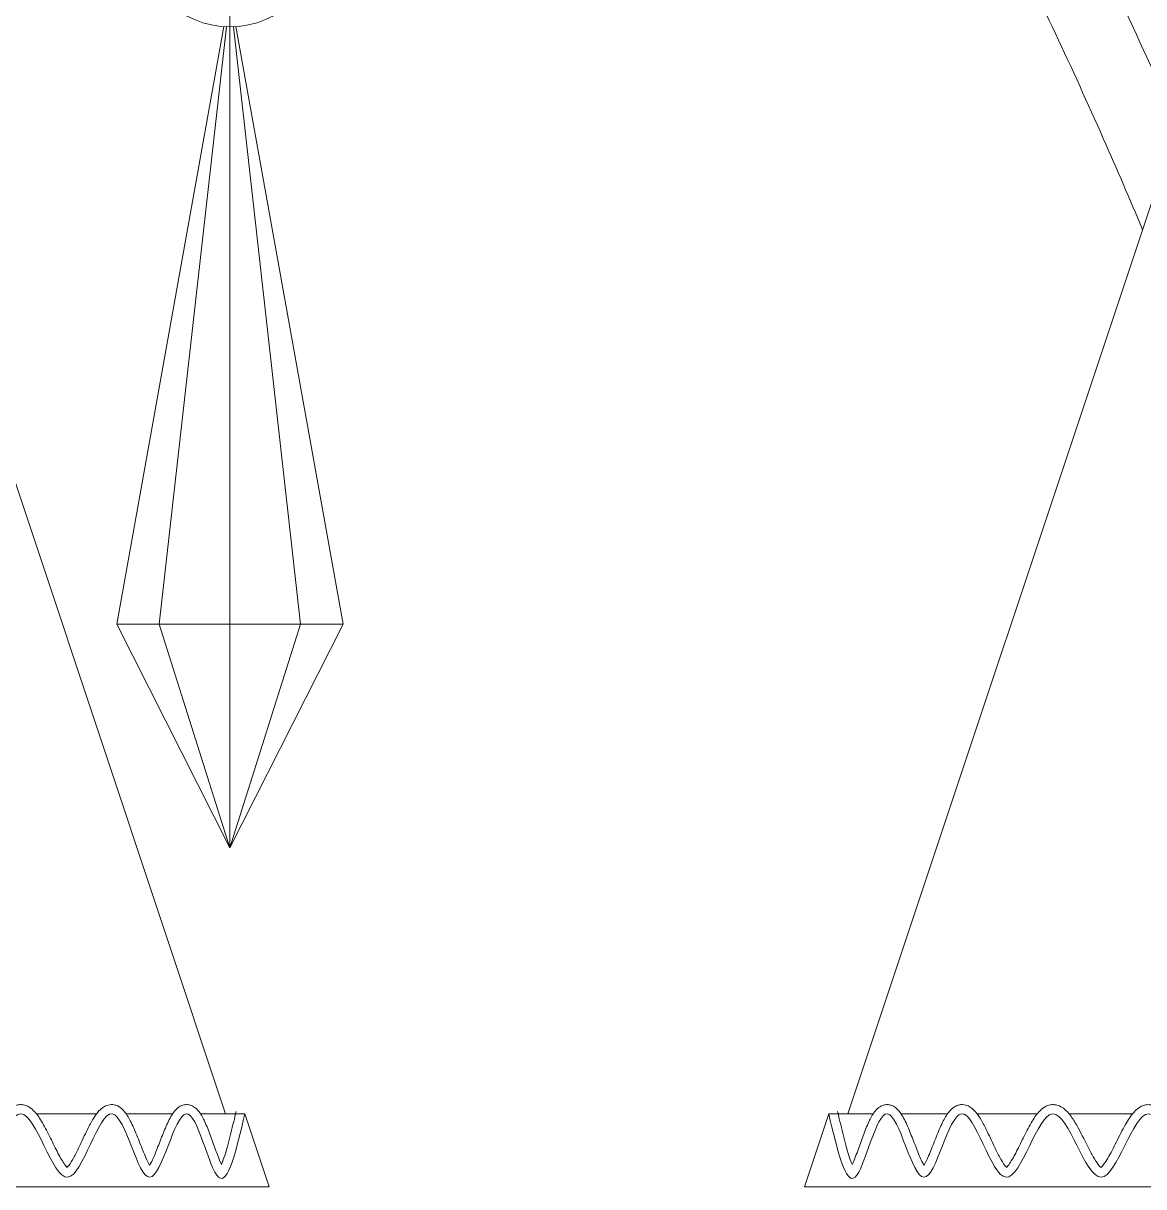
# Model space of a CAD drawing. Header units: inches. Extents: x 258415 to 640093, y 441672 to 945769.
# Drawn here: x 299338.87 to 299369.59, y 465327.05 to 465358.94 of the extents above; entities that cross this region are included whole.
import ezdxf

# ---------------------------------------------------------------- set-up
doc = ezdxf.new("R2010")
doc.units = ezdxf.units.IN
doc.header["$MEASUREMENT"] = 0
doc.linetypes.add('HIDDEN', pattern=[0.375, 0.25, -0.125])
doc.layers.add('CQ SPOT DETAIL DIMENSION', color=9, linetype='Continuous')
doc.layers.add('E-LITE-FIXT-NORM-CEILING', color=3, linetype='Continuous')
doc.layers.add('Glass', color=4, linetype='Continuous', lineweight=0)

# ---------------------------------------------------------------- blocks, each defined once
blk = doc.blocks.new('512')
at = {"layer": 'Glass', "color": 4, "lineweight": 0}
for p, q in [((34539.54, 1180.48), (34539.54, 1200.48)), ((34539.54, 1200.48), (34539.54, 1180.48)), ((34539.54, 1180.48), (34539.54, 1090.48))]:
    blk.add_line(p, q, dxfattribs=at)
for points in [[(34539.54, 1090.48), (34527.13, 1115), (34538.89, 1180.5)], [(34531.79, 1115), (34539.16, 1180.49)], [(34539.54, 1090.48), (34551.96, 1115), (34540.2, 1180.5)], [(34547.29, 1115), (34539.93, 1180.49)], [(34539.54, 1115), (34527.13, 1115), (34531.79, 1115), (34539.54, 1090.48)], [(34539.54, 1115), (34551.96, 1115), (34547.29, 1115), (34539.54, 1090.48)]]:
    blk.add_lwpolyline(points, dxfattribs=at)
at = {"layer": 'Glass', "lineweight": 0}
for points in [[(34471.77, 1061.33), (34437.1, 1165.33)], [(34574.67, 1165.33), (34540.01, 1061.33)], [(34469, 1061.33), (34473.88, 1061.33), (34476.54, 1053.33), (34384.43, 1053.33)], [(34440.56, 1061.33), (34447.53, 1061.33)], [(34451.01, 1061.33), (34457.61, 1061.33)], [(34460.85, 1061.33), (34465.95, 1061.33)], [(34542.77, 1061.33), (34537.9, 1061.33), (34535.23, 1053.33), (34627.34, 1053.33)], [(34550.92, 1061.33), (34545.82, 1061.33)], [(34560.77, 1061.33), (34554.16, 1061.33)], [(34294.43, 1053.33), (34294.43, 1053.33), (34474.43, 1053.33)], [(34537.34, 1053.33), (34537.34, 1053.33), (34717.34, 1053.33)]]:
    blk.add_lwpolyline(points, dxfattribs=at)
at = {"layer": 'Glass', "color": 4, "lineweight": 0}
blk.add_circle((34539.54, 1190.48), 10, dxfattribs=at)
at = {"layer": 'Glass', "lineweight": 0}
for points, knots in [([(34495.94, 1380.8), (34498.69, 1375.78), (34508.12, 1371.47), (34526.97, 1378.28), (34535.6, 1395.92), (34531.91, 1421.58), (34505.88, 1436.04), (34475.45, 1429.21), (34441.26, 1395.21), (34411.67, 1306.59), (34403.23, 1226.55), (34399.6, 1173.33)], [445.847246, 445.847246, 445.847246, 445.847246, 460.093666, 474.367338, 495.875307, 515.104636, 545.525369, 572.186582, 603.803263, 685.281331, 845.328888, 845.328888, 845.328888, 845.328888]), ([(34408.43, 1173.33), (34408.77, 1189.34), (34409.14, 1194), (34410.53, 1210.67), (34411.68, 1222.66), (34415.77, 1258.52), (34419.36, 1282.28), (34425.7, 1312.27), (34427.16, 1318.66), (34429.73, 1329.14), (34430.79, 1333.22), (34433, 1341.33), (34434.16, 1345.36), (34437.89, 1357.29), (34440.68, 1365.05), (34447.2, 1379.93), (34450.94, 1387.04), (34457.09, 1396.47), (34459, 1399.16), (34463.65, 1405.15), (34466.44, 1408.34), (34472.37, 1414.06), (34475.5, 1416.57), (34480.37, 1419.61), (34481.98, 1420.48), (34485.3, 1422.01), (34487.01, 1422.67), (34491.41, 1424.01), (34494.13, 1424.54), (34498.44, 1424.84), (34500.02, 1424.83), (34502.63, 1424.63), (34503.66, 1424.5), (34505.73, 1424.13), (34506.76, 1423.89), (34509.98, 1422.97), (34512.13, 1422.1), (34516.07, 1419.97), (34517.87, 1418.7), (34520.58, 1416.21), (34521.61, 1415.04), (34522.75, 1413.38), (34523.03, 1412.94), (34523.61, 1411.92), (34523.9, 1411.32), (34524.44, 1410.07), (34524.68, 1409.41), (34525.3, 1407.39), (34525.6, 1405.95), (34525.92, 1402.99), (34525.95, 1401.46), (34525.77, 1398.84), (34525.62, 1397.74), (34525.07, 1394.96), (34524.56, 1393.34), (34523.23, 1390.36), (34522.41, 1389), (34520.83, 1387.06), (34520.18, 1386.38), (34518.9, 1385.26), (34518.29, 1384.8), (34516.96, 1383.92), (34516.24, 1383.52), (34514.41, 1382.64), (34513.27, 1382.23), (34511.06, 1381.67), (34509.98, 1381.53), (34508.05, 1381.5), (34507.19, 1381.62), (34505.98, 1381.95), (34505.56, 1382.13), (34504.8, 1382.54), (34504.46, 1382.78), (34503.82, 1383.38), (34503.51, 1383.74), (34503.12, 1384.35), (34503.04, 1384.5), (34502.95, 1384.65)], [55.541878, 55.541878, 55.541878, 55.541878, 69.634849, 69.634849, 106.022669, 106.022669, 178.798307, 178.798307, 198.582676, 198.582676, 211.264039, 211.264039, 223.945403, 223.945403, 249.308129, 249.308129, 274.670856, 274.670856, 285.154329, 285.154329, 298.764888, 298.764888, 312.375447, 312.375447, 318.854776, 318.854776, 325.334106, 325.334106, 335.293095, 335.293095, 341.080331, 341.080331, 344.876463, 344.876463, 348.672595, 348.672595, 356.847181, 356.847181, 365.021767, 365.021767, 371.378146, 371.378146, 373.60577, 373.60577, 376.469243, 376.469243, 379.332715, 379.332715, 385.059661, 385.059661, 390.786606, 390.786606, 394.97397, 394.97397, 401.670699, 401.670699, 408.367427, 408.367427, 412.418103, 412.418103, 415.637371, 415.637371, 418.856638, 418.856638, 423.501748, 423.501748, 428.146857, 428.146857, 432.791966, 432.791966, 435.91688, 435.91688, 439.041794, 439.041794, 442.166708, 442.166708, 443.046827, 443.046827, 443.046827, 443.046827]), ([(34519.66, 1211.45), (34521.5, 1206.03), (34530.03, 1200.14), (34549.78, 1203.56), (34561.35, 1219.43), (34562.18, 1245.35), (34539.06, 1264.12), (34507.91, 1262.69), (34468.33, 1235.15), (34449.18, 1199.87), (34437.35, 1173.49), (34436.77, 1172.18)], [445.847246, 445.847246, 445.847246, 445.847246, 460.093666, 474.367338, 495.875307, 515.104636, 545.525369, 572.186582, 603.803263, 685.281331, 689.554193, 689.554193, 689.554193, 689.554193]), ([(34439.46, 1158.24), (34440.87, 1161.59), (34442.3, 1164.92), (34445.48, 1172.09), (34447.22, 1175.94), (34450.81, 1183.54), (34452.66, 1187.3), (34458.4, 1198.4), (34462.5, 1205.55), (34471.52, 1219.07), (34476.43, 1225.42), (34484.13, 1233.64), (34486.48, 1235.95), (34492.1, 1241.04), (34495.41, 1243.7), (34502.24, 1248.3), (34505.76, 1250.23), (34511.08, 1252.37), (34512.82, 1252.95), (34516.36, 1253.88), (34518.15, 1254.23), (34522.72, 1254.79), (34525.49, 1254.83), (34529.79, 1254.37), (34531.35, 1254.1), (34533.88, 1253.44), (34534.87, 1253.14), (34536.84, 1252.41), (34537.82, 1251.99), (34540.83, 1250.53), (34542.8, 1249.3), (34546.31, 1246.51), (34547.85, 1244.95), (34550.09, 1242.03), (34550.9, 1240.69), (34551.74, 1238.86), (34551.93, 1238.38), (34552.32, 1237.27), (34552.51, 1236.63), (34552.82, 1235.3), (34552.94, 1234.62), (34553.2, 1232.52), (34553.24, 1231.05), (34553.04, 1228.08), (34552.81, 1226.57), (34552.17, 1224.02), (34551.84, 1222.96), (34550.81, 1220.32), (34550.03, 1218.81), (34548.2, 1216.11), (34547.15, 1214.92), (34545.27, 1213.28), (34544.51, 1212.72), (34543.05, 1211.84), (34542.37, 1211.49), (34540.9, 1210.86), (34540.12, 1210.59), (34538.17, 1210.05), (34536.98, 1209.84), (34534.7, 1209.68), (34533.62, 1209.72), (34531.71, 1210.03), (34530.88, 1210.29), (34529.75, 1210.83), (34529.37, 1211.08), (34528.69, 1211.62), (34528.4, 1211.91), (34527.87, 1212.62), (34527.63, 1213.03), (34527.35, 1213.69), (34527.29, 1213.85), (34527.24, 1214.02)], [187.64747, 187.64747, 187.64747, 187.64747, 198.582676, 198.582676, 211.264039, 211.264039, 223.945403, 223.945403, 249.308129, 249.308129, 274.670856, 274.670856, 285.154329, 285.154329, 298.764888, 298.764888, 312.375447, 312.375447, 318.854776, 318.854776, 325.334106, 325.334106, 335.293095, 335.293095, 341.080331, 341.080331, 344.876463, 344.876463, 348.672595, 348.672595, 356.847181, 356.847181, 365.021767, 365.021767, 371.378146, 371.378146, 373.60577, 373.60577, 376.469243, 376.469243, 379.332715, 379.332715, 385.059661, 385.059661, 390.786606, 390.786606, 394.97397, 394.97397, 401.670699, 401.670699, 408.367427, 408.367427, 412.418103, 412.418103, 415.637371, 415.637371, 418.856638, 418.856638, 423.501748, 423.501748, 428.146857, 428.146857, 432.791966, 432.791966, 435.91688, 435.91688, 439.041794, 439.041794, 442.166708, 442.166708, 443.046827, 443.046827, 443.046827, 443.046827]), ([(34423.42, 1054.21), (34423.57, 1054.22), (34425.33, 1054.86), (34428.78, 1067.77), (34433.66, 1047.55), (34438.82, 1068.28), (34444.01, 1047.37), (34449.31, 1068.35), (34454.4, 1047.33), (34459.4, 1068.25), (34463.41, 1047.59), (34467.46, 1067.78), (34471.08, 1049.38), (34472.95, 1057.39), (34473.88, 1061.33)], [7.661085, 7.661085, 7.661085, 7.661085, 8.43068, 16.943518, 25.459775, 34.10416, 42.79664, 51.530678, 60.178585, 68.684152, 76.765702, 84.787069, 92.601177, 100.132442, 100.132442, 100.132442, 100.132442]), ([(34433.68, 1055.45), (34433.73, 1055.5), (34433.8, 1055.57), (34434.03, 1055.87), (34434.22, 1056.17), (34434.61, 1056.85), (34434.82, 1057.25), (34435.34, 1058.29), (34435.66, 1058.96), (34436.22, 1060.03), (34436.45, 1060.44), (34436.89, 1061.09), (34437.07, 1061.34), (34437.45, 1061.74), (34437.63, 1061.9), (34438.01, 1062.13), (34438.19, 1062.22), (34438.56, 1062.31), (34438.73, 1062.33), (34439.07, 1062.32), (34439.23, 1062.28), (34439.53, 1062.18), (34439.66, 1062.11), (34440.03, 1061.88), (34440.22, 1061.7), (34440.58, 1061.31), (34440.75, 1061.09), (34441.06, 1060.63), (34441.21, 1060.39), (34441.69, 1059.54), (34442.02, 1058.88), (34442.65, 1057.6), (34442.97, 1056.98), (34443.43, 1056.19), (34443.59, 1055.94), (34443.85, 1055.6), (34443.95, 1055.49), (34444.02, 1055.42)], [26.646708, 26.646708, 26.646708, 26.646708, 27.129136, 27.129136, 28.192589, 28.192589, 29.256041, 29.256041, 30.866241, 30.866241, 31.972779, 31.972779, 32.776182, 32.776182, 33.377819, 33.377819, 33.832896, 33.832896, 34.171094, 34.171094, 34.509292, 34.509292, 34.84749, 34.84749, 35.533037, 35.533037, 36.218584, 36.218584, 36.904131, 36.904131, 38.501431, 38.501431, 40.098731, 40.098731, 41.003444, 41.003444, 41.706123, 41.706123, 41.706123, 41.706123]), ([(34444.02, 1055.42), (34444.07, 1055.47), (34444.14, 1055.53), (34444.36, 1055.79), (34444.54, 1056.06), (34444.93, 1056.69), (34445.13, 1057.06), (34445.72, 1058.2), (34446.12, 1059.04), (34446.74, 1060.17), (34446.95, 1060.52), (34447.39, 1061.17), (34447.62, 1061.47), (34448.06, 1061.87), (34448.22, 1062), (34448.62, 1062.21), (34448.86, 1062.29), (34449.28, 1062.34), (34449.46, 1062.33), (34449.77, 1062.26), (34449.92, 1062.21), (34450.3, 1062.02), (34450.5, 1061.86), (34450.85, 1061.53), (34451.01, 1061.34), (34451.3, 1060.94), (34451.44, 1060.73), (34451.88, 1060.01), (34452.17, 1059.45), (34452.73, 1058.31), (34453.01, 1057.73), (34453.54, 1056.69), (34453.81, 1056.21), (34454.17, 1055.68), (34454.29, 1055.53), (34454.38, 1055.45)], [43.886753, 43.886753, 43.886753, 43.886753, 44.36241, 44.36241, 45.393245, 45.393245, 46.424079, 46.424079, 48.400338, 48.400338, 49.366708, 49.366708, 50.333078, 50.333078, 50.858094, 50.858094, 51.38311, 51.38311, 51.715587, 51.715587, 52.048064, 52.048064, 52.667074, 52.667074, 53.286084, 53.286084, 53.905094, 53.905094, 55.307398, 55.307398, 56.709703, 56.709703, 58.112007, 58.112007, 58.905743, 58.905743, 58.905743, 58.905743]), ([(34454.38, 1055.45), (34454.44, 1055.5), (34454.5, 1055.58), (34454.74, 1055.88), (34454.92, 1056.18), (34455.3, 1056.88), (34455.5, 1057.28), (34456, 1058.32), (34456.3, 1058.99), (34456.82, 1060.03), (34457.03, 1060.43), (34457.41, 1061.06), (34457.58, 1061.3), (34457.91, 1061.69), (34458.06, 1061.84), (34458.39, 1062.08), (34458.55, 1062.17), (34458.93, 1062.31), (34459.15, 1062.35), (34459.54, 1062.31), (34459.69, 1062.27), (34459.96, 1062.17), (34460.08, 1062.1), (34460.39, 1061.88), (34460.54, 1061.72), (34460.82, 1061.38), (34460.95, 1061.2), (34461.18, 1060.81), (34461.29, 1060.6), (34461.64, 1059.89), (34461.88, 1059.33), (34462.33, 1058.19), (34462.55, 1057.62), (34462.98, 1056.58), (34463.19, 1056.11), (34463.39, 1055.74), (34463.41, 1055.71), (34463.43, 1055.68)], [61.288304, 61.288304, 61.288304, 61.288304, 61.761174, 61.761174, 62.804017, 62.804017, 63.84686, 63.84686, 65.416393, 65.416393, 66.469031, 66.469031, 67.224566, 67.224566, 67.78828, 67.78828, 68.207325, 68.207325, 68.626369, 68.626369, 68.915896, 68.915896, 69.205423, 69.205423, 69.769667, 69.769667, 70.333911, 70.333911, 70.898155, 70.898155, 72.223736, 72.223736, 73.549318, 73.549318, 74.874899, 74.874899, 75.000755, 75.000755, 75.000755, 75.000755]), ([(34463.43, 1055.68), (34463.5, 1055.8), (34463.58, 1055.95), (34463.85, 1056.5), (34464.05, 1057), (34464.47, 1058.06), (34464.69, 1058.62), (34465.12, 1059.7), (34465.34, 1060.22), (34465.7, 1060.92), (34465.83, 1061.14), (34466.08, 1061.52), (34466.21, 1061.68), (34466.48, 1061.95), (34466.61, 1062.05), (34466.89, 1062.21), (34467.03, 1062.26), (34467.33, 1062.33), (34467.5, 1062.34), (34467.81, 1062.3), (34467.95, 1062.25), (34468.2, 1062.14), (34468.31, 1062.07), (34468.58, 1061.86), (34468.72, 1061.71), (34468.97, 1061.38), (34469.08, 1061.21), (34469.29, 1060.85), (34469.38, 1060.66), (34469.7, 1059.98), (34469.91, 1059.45), (34470.31, 1058.36), (34470.51, 1057.8), (34470.91, 1056.69), (34471.11, 1056.15), (34471.3, 1055.75)], [78.466715, 78.466715, 78.466715, 78.466715, 78.984999, 78.984999, 80.264741, 80.264741, 81.544483, 81.544483, 82.824225, 82.824225, 83.479162, 83.479162, 84.029155, 84.029155, 84.424069, 84.424069, 84.700682, 84.700682, 84.977294, 84.977294, 85.253906, 85.253906, 85.530519, 85.530519, 86.073919, 86.073919, 86.61732, 86.61732, 87.16072, 87.16072, 88.452713, 88.452713, 89.744706, 89.744706, 91.179649, 91.179649, 91.179649, 91.179649]), ([(34471.3, 1055.75), (34471.37, 1055.91), (34471.44, 1056.09), (34471.71, 1056.85), (34471.91, 1057.54), (34472.32, 1059.08), (34472.52, 1059.92), (34472.78, 1061.04), (34472.84, 1061.3), (34472.9, 1061.56)], [95.681563, 95.681563, 95.681563, 95.681563, 96.302249, 96.302249, 97.97083, 97.97083, 99.639411, 99.639411, 100.132442, 100.132442, 100.132442, 100.132442]), ([(34588.35, 1054.21), (34588.21, 1054.22), (34586.44, 1054.86), (34582.99, 1067.77), (34578.11, 1047.55), (34572.95, 1068.28), (34567.76, 1047.37), (34562.46, 1068.35), (34557.37, 1047.33), (34552.37, 1068.25), (34548.37, 1047.59), (34544.32, 1067.78), (34540.7, 1049.38), (34538.82, 1057.39), (34537.9, 1061.33)], [7.661085, 7.661085, 7.661085, 7.661085, 8.43068, 16.943518, 25.459775, 34.10416, 42.79664, 51.530678, 60.178585, 68.684152, 76.765702, 84.787069, 92.601177, 100.132442, 100.132442, 100.132442, 100.132442]), ([(34540.48, 1055.75), (34540.41, 1055.91), (34540.34, 1056.09), (34540.07, 1056.85), (34539.86, 1057.54), (34539.46, 1059.08), (34539.26, 1059.92), (34538.99, 1061.04), (34538.93, 1061.3), (34538.87, 1061.56)], [95.681563, 95.681563, 95.681563, 95.681563, 96.302249, 96.302249, 97.97083, 97.97083, 99.639411, 99.639411, 100.132442, 100.132442, 100.132442, 100.132442]), ([(34548.35, 1055.68), (34548.27, 1055.8), (34548.2, 1055.95), (34547.93, 1056.5), (34547.72, 1057), (34547.3, 1058.06), (34547.09, 1058.62), (34546.65, 1059.7), (34546.43, 1060.22), (34546.07, 1060.92), (34545.95, 1061.14), (34545.69, 1061.52), (34545.57, 1061.68), (34545.29, 1061.95), (34545.16, 1062.05), (34544.88, 1062.21), (34544.75, 1062.26), (34544.44, 1062.33), (34544.28, 1062.34), (34543.97, 1062.3), (34543.82, 1062.25), (34543.58, 1062.14), (34543.47, 1062.07), (34543.19, 1061.86), (34543.05, 1061.71), (34542.8, 1061.38), (34542.69, 1061.21), (34542.49, 1060.85), (34542.39, 1060.66), (34542.07, 1059.98), (34541.87, 1059.45), (34541.46, 1058.36), (34541.27, 1057.8), (34540.86, 1056.69), (34540.66, 1056.15), (34540.48, 1055.75)], [78.466715, 78.466715, 78.466715, 78.466715, 78.984999, 78.984999, 80.264741, 80.264741, 81.544483, 81.544483, 82.824225, 82.824225, 83.479162, 83.479162, 84.029155, 84.029155, 84.424069, 84.424069, 84.700682, 84.700682, 84.977294, 84.977294, 85.253906, 85.253906, 85.530519, 85.530519, 86.073919, 86.073919, 86.61732, 86.61732, 87.16072, 87.16072, 88.452713, 88.452713, 89.744706, 89.744706, 91.179649, 91.179649, 91.179649, 91.179649]), ([(34557.39, 1055.45), (34557.34, 1055.5), (34557.27, 1055.58), (34557.04, 1055.88), (34556.85, 1056.18), (34556.47, 1056.88), (34556.28, 1057.28), (34555.78, 1058.32), (34555.47, 1058.99), (34554.95, 1060.03), (34554.74, 1060.43), (34554.36, 1061.06), (34554.19, 1061.3), (34553.87, 1061.69), (34553.71, 1061.84), (34553.39, 1062.08), (34553.23, 1062.17), (34552.84, 1062.31), (34552.62, 1062.35), (34552.23, 1062.31), (34552.08, 1062.27), (34551.81, 1062.17), (34551.7, 1062.1), (34551.39, 1061.88), (34551.23, 1061.72), (34550.95, 1061.38), (34550.83, 1061.2), (34550.6, 1060.81), (34550.49, 1060.6), (34550.13, 1059.89), (34549.9, 1059.33), (34549.44, 1058.19), (34549.22, 1057.62), (34548.79, 1056.58), (34548.58, 1056.11), (34548.38, 1055.74), (34548.36, 1055.71), (34548.35, 1055.68)], [61.288304, 61.288304, 61.288304, 61.288304, 61.761174, 61.761174, 62.804017, 62.804017, 63.84686, 63.84686, 65.416393, 65.416393, 66.469031, 66.469031, 67.224566, 67.224566, 67.78828, 67.78828, 68.207325, 68.207325, 68.626369, 68.626369, 68.915896, 68.915896, 69.205423, 69.205423, 69.769667, 69.769667, 70.333911, 70.333911, 70.898155, 70.898155, 72.223736, 72.223736, 73.549318, 73.549318, 74.874899, 74.874899, 75.000755, 75.000755, 75.000755, 75.000755]), ([(34567.75, 1055.42), (34567.7, 1055.47), (34567.64, 1055.53), (34567.41, 1055.79), (34567.23, 1056.06), (34566.85, 1056.69), (34566.65, 1057.06), (34566.06, 1058.2), (34565.65, 1059.04), (34565.03, 1060.17), (34564.82, 1060.52), (34564.38, 1061.17), (34564.15, 1061.47), (34563.72, 1061.87), (34563.55, 1062), (34563.15, 1062.21), (34562.92, 1062.29), (34562.49, 1062.34), (34562.32, 1062.33), (34562, 1062.26), (34561.85, 1062.21), (34561.48, 1062.02), (34561.28, 1061.86), (34560.92, 1061.53), (34560.77, 1061.34), (34560.47, 1060.94), (34560.34, 1060.73), (34559.89, 1060.01), (34559.61, 1059.45), (34559.04, 1058.31), (34558.77, 1057.73), (34558.23, 1056.69), (34557.97, 1056.21), (34557.6, 1055.68), (34557.48, 1055.53), (34557.39, 1055.45)], [43.886753, 43.886753, 43.886753, 43.886753, 44.36241, 44.36241, 45.393245, 45.393245, 46.424079, 46.424079, 48.400338, 48.400338, 49.366708, 49.366708, 50.333078, 50.333078, 50.858094, 50.858094, 51.38311, 51.38311, 51.715587, 51.715587, 52.048064, 52.048064, 52.667074, 52.667074, 53.286084, 53.286084, 53.905094, 53.905094, 55.307398, 55.307398, 56.709703, 56.709703, 58.112007, 58.112007, 58.905743, 58.905743, 58.905743, 58.905743])]:
    blk.add_open_spline(points, degree=3, knots=knots, dxfattribs=at)
blk = doc.blocks.new('SMDS')
at = {"layer": 'E-LITE-FIXT-NORM-CEILING', "linetype": 'HIDDEN', "xscale": -0.25, "yscale": 0.25, "zscale": 0.25, "rotation": 359.9999999999999}
blk.add_blockref('512', (393446.613, 478381.088), dxfattribs=at)

msp = doc.modelspace()

# ---------------------------------------------------------------- block references
at = {"layer": 'CQ SPOT DETAIL DIMENSION'}
msp.add_blockref('SMDS', (-85467.189, -13317.368), dxfattribs=at)

doc.saveas('drawing.dxf')
